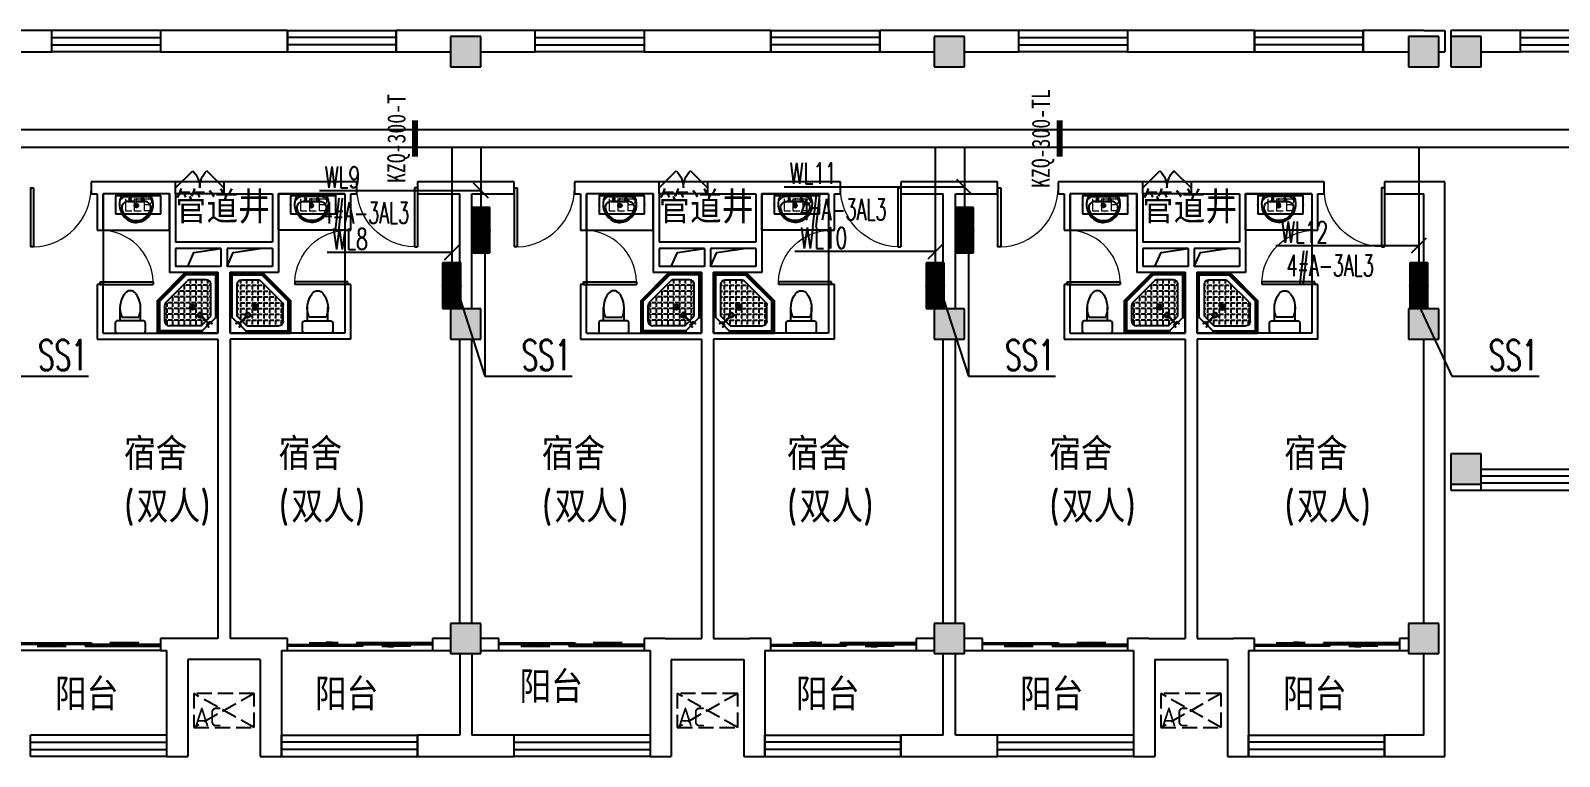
# Model space of a CAD drawing. Extents: x 1725663 to 4653551, y -550461 to 248782.
# Drawn here: x 2085350 to 2110644, y -387154 to -375154 of the extents above; entities that cross this region are included whole.
import ezdxf
from ezdxf.enums import TextEntityAlignment as Align

# ---------------------------------------------------------------- set-up
doc = ezdxf.new("R2010")
doc.units = 0
doc.header["$LTSCALE"] = 1000
doc.linetypes.add('DASH', pattern=[0.35, 0.25, -0.1])
for name, color, linetype in [('0-底图', 7, 'Continuous'), ('CABLETRAY', 4, 'Continuous'), ('CLAYER', 7, 'Continuous'), ('COLUMN', 255, 'Continuous'), ('DIM-照明', 3, 'Continuous'), ('DIM-箱柜', 7, 'Continuous'), ('DOOR_FIRE', 4, 'Continuous'), ('EQUIP-箱柜', 3, 'Continuous'), ('PUB_HATCH', 8, 'Continuous'), ('PUB_TEXT', 7, 'Continuous'), ('TEL_TEXT', 7, 'Continuous'), ('WALL', 2, 'Continuous'), ('WINDOW', 4, 'Continuous'), ('WIRE-照明', 6, 'Continuous'), ('抗震支吊架', 2, 'Continuous'), ('洁具', 213, 'Continuous'), ('空调外机', 211, 'Continuous')]:
    doc.layers.add(name, color=color, linetype=linetype)
doc.styles.add('_TEL_DIM', font='SIMPLEX', dxfattribs={"width": 0.8, "height": 3.5, "bigfont": 'HZTXT'})
doc.styles.add('kzcad', font='', dxfattribs={"width": 0.8})
doc.styles.get("Standard").update_dxf_attribs({"font": 'geniso.shx', "bigfont": 'hztxt.shx'})
doc.styles.get('kzcad').set_extended_font_data('SimSun')

# ---------------------------------------------------------------- blocks, each defined once
blk = doc.blocks.new('*X490')
at = {"color": 0}
for p, q in [((-250, 33), (-83, 200)), ((-250, 68), (-118, 200)), ((-250, 104), (-154, 200)), ((-250, 139), (-189, 200)), ((-250, 174), (-224, 200)), ((-247, 0), (-47, 200)), ((-212, 0), (-12, 200)), ((-177, 0), (23, 200)), ((-141, 0), (59, 200)), ((-106, 0), (94, 200)), ((-71, 0), (129, 200)), ((-35, 0), (165, 200)), ((0, 0), (200, 200)), ((35, 0), (235, 200)), ((71, 0), (250, 179)), ((106, 0), (250, 144)), ((141, 0), (250, 109)), ((177, 0), (250, 73)), ((212, 0), (250, 38)), ((247, 0), (250, 3))]:
    blk.add_line(p, q, dxfattribs=at)
blk = doc.blocks.new('$equip$00002943')
for p, q in [((-0.75, 0.6), (-0.75, 0)), ((0.75, 0.6), (-0.75, 0.6)), ((0.75, 0), (0.75, 0.6)), ((-0.75, 0), (0.75, 0))]:
    blk.add_line(p, q)
for points, const_width in [([(-0.75, 0.3), (0.75, 0.3)], 0.6), ([(-0.75, 0.6), (-0.75, 0), (0.75, 0), (0.75, 0.6), (-0.75, 0.6), (-0.75, 0)], 0.02)]:
    blk.add_lwpolyline(points, dxfattribs=dict(const_width=const_width))
for p in [(0, 0.6), (-0.75, 0.3), (0, 0), (0.75, 0.3)]:
    blk.add_point(p)
at = {"xscale": 0.00300000000061118, "yscale": 0.00300000000061118, "zscale": 0.00300000000061118}
blk.add_blockref('*X490', (0, 0), dxfattribs=at)
at = {"color": 7, "style": '_TEL_DIM', "flags": 1}
for tag in ['A', 'REMARK']:
    blk.add_attdef(tag, text='', height=0.00002, dxfattribs=at).set_placement((0, 0), align=Align.MIDDLE_CENTER)
blk = doc.blocks.new('$equip$00002908')
for p, q in [((0.75, 0.6), (-0.75, 0.6)), ((-0.75, 0.6), (-0.75, 0)), ((0.75, 0), (0.75, 0.6)), ((-0.75, 0), (0.75, 0))]:
    blk.add_line(p, q)
at = {"const_width": 0.04}
blk.add_lwpolyline([(-0.75, 0.6), (-0.75, 0), (0.75, 0), (0.75, 0.6), (-0.75, 0.6), (-0.75, 0)], dxfattribs=at)
for p in [(0, 0.6), (-0.75, 0.3), (0, 0), (0.75, 0.3)]:
    blk.add_point(p)
at = {"color": 7, "style": '_TEL_DIM'}
blk.add_attdef('$TEXT$', text='', height=0.4, dxfattribs=at).set_placement((0, 0.3), align=Align.MIDDLE_CENTER)
at = {"color": 7, "style": '_TEL_DIM', "flags": 1}
for tag in ['A', 'REMARK']:
    blk.add_attdef(tag, text='', height=0.00002, dxfattribs=at).set_placement((0, 0), align=Align.MIDDLE_CENTER)
blk = doc.blocks.new('1F平面-CAD导入_dwg_Drawing4_t3_dwg_$plan$00001613-474159-1F-927810-1F')
at = {"layer": '洁具'}
for p, q in [((-200, 170), (-430, 170)), ((-260, -140), (-260, 140)), ((-30, 250), (-170, 250)), ((-200, -170), (-200, -220)), ((-170, -250), (-30, -250))]:
    blk.add_line(p, q, dxfattribs=at)
for points in [[(-200, 220), (-200, 170), (-200, -170), (-430, -170)], [(0, -220), (0, 220)]]:
    blk.add_lwpolyline(points, dxfattribs=at)
for centre, radius, start, end in [((-590, 0), 110, 123.4509, 236.5491), ((-413, -227), 398, 67.4505, 126.6381), ((-170, 220), 30, 90, 180), ((-30, 220), 30, 0, 90), ((-413, 227), 398, 233.3619, 292.5495), ((-170, -220), 30, 180, 270), ((-30, -220), 30, 270, 0)]:
    blk.add_arc(centre, radius, start, end, dxfattribs=at)
blk = doc.blocks.new('$lvtry$00000169')
at = {"color": 0}
for p, q in [((259, -36), (259, 0)), ((259, -36), (36, -259)), ((276, -120), (120, -276)), ((144, -151), (291, -298)), ((151, -144), (298, -291)), ((173, -309), (173, -239)), ((183, -213), (205, -213)), ((220, -213), (243, -213)), ((259, -24), (976, -24)), ((259, -36), (964, -36)), ((270, -213), (270, -143)), ((270, -213), (340, -213)), ((270, -263), (270, -239)), ((276, -120), (808, -120)), ((366, -213), (366, -143)), ((366, -213), (436, -213)), ((366, -309), (366, -239)), ((462, -213), (462, -143)), ((462, -213), (532, -213)), ((462, -309), (462, -239)), ((558, -213), (558, -143)), ((558, -213), (628, -213)), ((558, -309), (558, -239)), ((655, -213), (655, -143)), ((655, -213), (725, -213)), ((655, -309), (655, -239)), ((751, -213), (751, -143)), ((751, -213), (821, -213)), ((751, -309), (751, -239)), ((847, -213), (847, -143)), ((847, -213), (880, -213)), ((847, -309), (847, -239)), ((880, -192), (880, -460)), ((964, -36), (976, -24)), ((964, -36), (964, -525)), ((976, -24), (976, -530)), ((36, -259), (0, -259)), ((24, -259), (24, -976)), ((36, -259), (36, -964)), ((120, -276), (120, -808)), ((120, -309), (147, -309)), ((120, -405), (147, -405)), ((120, -501), (147, -501)), ((173, -309), (243, -309)), ((173, -405), (173, -335)), ((173, -405), (243, -405)), ((173, -501), (173, -431)), ((173, -501), (243, -501)), ((270, -405), (270, -335)), ((270, -405), (340, -405)), ((270, -501), (270, -431)), ((270, -501), (340, -501)), ((334, -309), (340, -309)), ((366, -309), (436, -309)), ((366, -405), (366, -335)), ((366, -405), (379, -405)), ((366, -501), (366, -431)), ((366, -501), (436, -501)), ((462, -309), (532, -309)), ((462, -405), (462, -335)), ((462, -405), (532, -405)), ((462, -501), (462, -431)), ((462, -501), (532, -501)), ((558, -309), (628, -309)), ((558, -405), (558, -335)), ((558, -405), (628, -405)), ((558, -501), (558, -431)), ((558, -501), (628, -501)), ((655, -309), (725, -309)), ((655, -405), (655, -335)), ((655, -405), (725, -405)), ((655, -501), (655, -431)), ((655, -501), (725, -501)), ((751, -309), (821, -309)), ((751, -405), (751, -335)), ((751, -405), (821, -405)), ((751, -501), (751, -431)), ((751, -501), (821, -501)), ((847, -309), (880, -309)), ((847, -405), (847, -335)), ((847, -405), (880, -405)), ((847, -501), (847, -431)), ((847, -501), (867, -501)), ((120, -598), (147, -598)), ((120, -694), (147, -694)), ((173, -598), (173, -528)), ((173, -598), (243, -598)), ((173, -694), (173, -624)), ((173, -694), (243, -694)), ((173, -790), (173, -720)), ((270, -598), (270, -528)), ((270, -598), (340, -598)), ((270, -694), (270, -624)), ((270, -694), (340, -694)), ((270, -790), (270, -720)), ((366, -598), (366, -528)), ((366, -598), (436, -598)), ((366, -694), (366, -624)), ((366, -694), (436, -694)), ((366, -790), (366, -720)), ((462, -598), (462, -528)), ((462, -598), (532, -598)), ((462, -694), (462, -624)), ((462, -694), (532, -694)), ((462, -790), (462, -720)), ((859, -511), (511, -859)), ((964, -525), (525, -964)), ((976, -530), (530, -976)), ((558, -598), (558, -528)), ((558, -598), (628, -598)), ((558, -694), (558, -624)), ((558, -694), (628, -694)), ((558, -790), (558, -720)), ((655, -598), (655, -528)), ((655, -598), (725, -598)), ((655, -694), (655, -624)), ((655, -694), (676, -694)), ((751, -598), (751, -528)), ((751, -598), (773, -598)), ((964, -525), (976, -530)), ((36, -964), (24, -976)), ((24, -976), (530, -976)), ((36, -964), (525, -964)), ((120, -790), (147, -790)), ((173, -790), (243, -790)), ((173, -878), (173, -816)), ((192, -880), (460, -880)), ((270, -790), (340, -790)), ((270, -880), (270, -816)), ((366, -790), (436, -790)), ((366, -880), (366, -816)), ((462, -790), (532, -790)), ((462, -880), (462, -816)), ((525, -964), (530, -976)), ((558, -790), (580, -790))]:
    blk.add_line(p, q, dxfattribs=at)
blk.add_lwpolyline([(0, 0), (0, -1000), (540, -1000), (1000, -540), (1000, 0)], close=True)
for points in [[(0, 0), (0, -1000)], [(0, 0), (1000, 0)], [(1000, 0), (1000, -540)], [(136, -190), (148, -178), (132, -162), (121, -174)], [(190, -136), (178, -148), (162, -132), (174, -121)], [(1000, -540), (540, -1000)], [(0, -1000), (540, -1000)]]:
    blk.add_lwpolyline(points, close=True, dxfattribs=at)
for radius in [43.8, 31.1]:
    blk.add_circle((416, -428), radius, dxfattribs=at)
for centre, radius, start, end in [((808, -192), 72, 0, 90), ((296, -296), 40.6, 142.583, 128.4197), ((296, -296), 28.6, 145.828, 125.6599), ((808, -460), 72, 315, 0), ((192, -808), 72, 180, 270), ((460, -808), 72, 270, 315)]:
    blk.add_arc(centre, radius, start, end, dxfattribs=at)
for p in [(103, -156, 0), (156, -102, 0), (416, -428, 0)]:
    blk.add_point(p, dxfattribs=at)
blk = doc.blocks.new('$lvtry$00000178')
at = {"color": 0}
for p, q in [((-238, 0), (238, 0)), ((-214, -36), (-272, -91)), ((-180, -23), (180, -23)), ((-142, -105), (140, -105)), ((140, -105), (-142, -105)), ((216, -37), (268, -91))]:
    blk.add_line(p, q, dxfattribs=at)
blk.add_lwpolyline([(-104, -430, 0.224698), (110, -425, 0.348046), (269, -79), (239, 0), (-241, 0), (-271, -79, 0.356844)], format="xyb", close=True, dxfattribs=at)
for centre, radius in [((-100, -65), 16.3), ((1, -172), 31.6), ((100, -65), 16.3)]:
    blk.add_circle(centre, radius, dxfattribs=at)
at = {"color": 0, "lineweight": 13}
blk.add_circle((1, -172), 23, dxfattribs=at)
at = {"color": 0}
for centre, radius, start, end in [((-142, -205), 100, 90, 190.5602), ((-1, -179), 243, 190.5602, 349.4398), ((-180, -73), 50, 90, 133.181), ((140, -205), 100, 349.4398, 90), ((180, -73), 50, 44.5607, 90)]:
    blk.add_arc(centre, radius, start, end, dxfattribs=at)
for p in [(0, -65), (1, -172)]:
    blk.add_point(p, dxfattribs=at)
blk = doc.blocks.new('A$C70365C93')
at = {"layer": '洁具'}
blk.add_lwpolyline([(-1900, 2300), (-1900, 1700), (-800, 1700), (-800, 2300)], close=True, dxfattribs=at)
blk.add_blockref('$lvtry$00000178', (-1350, 2280), dxfattribs=at)
at = {"layer": '洁具', "rotation": 180}
blk.add_blockref('$lvtry$00000169', (0, 0), dxfattribs=at)
at = {"layer": '洁具', "extrusion": (0, 0, -1), "xscale": -1, "zscale": -1, "rotation": 90}
blk.add_blockref('1F平面-CAD导入_dwg_Drawing4_t3_dwg_$plan$00001613-474159-1F-927810-1F', (1450, 0), dxfattribs=at)
blk = doc.blocks.new('A$Cf5a72a1b')
at = {"layer": '空调外机', "linetype": 'DASH'}
for p, q in [((1000, 563), (0, 0)), ((1000, 0), (0, 563))]:
    blk.add_line(p, q, dxfattribs=at)
blk.add_lwpolyline([(1000, 563), (0, 563), (0, 0), (1000, 0)], close=True, dxfattribs=at)
at = {"layer": 'PUB_TEXT'}
blk.add_text('AC', height=315, dxfattribs=at).set_placement((5, 18))
blk = doc.blocks.new('$WINLIB2D$00000001')
at = {"color": 0}
for points in [[(-0.5, 0.5), (-0.5, -0.5)], [(-0.5, 0.5), (0.5, 0.5)], [(0.5, -0.5), (0.5, 0.5)], [(0.5, 0.1667), (-0.5, 0.1667)], [(0.5, -0.1667), (-0.5, -0.1667)], [(-0.5, -0.5), (0.5, -0.5)]]:
    blk.add_lwpolyline(points, dxfattribs=at)
blk = doc.blocks.new('$DorLib2D$00000131')
at = {"color": 0, "linetype": 'Continuous'}
for p, q in [((-0.5, 0.125), (-0.5, 0)), ((0.019, 0.125), (-0.5, 0.125)), ((0.019, 0), (0.019, 0.125)), ((0.15, 0.125), (0.232, 0.197)), ((0.35, 0.125), (0.15, 0.125)), ((0.232, 0.197), (0.232, 0.125)), ((-0.5, 0), (0.019, 0)), ((-0.024, 0), (0.5, 0)), ((-0.024, -0.125), (-0.024, 0)), ((0.5, 0), (0.5, -0.125)), ((-0.35, -0.125), (-0.15, -0.125)), ((-0.232, -0.197), (-0.232, -0.125)), ((-0.15, -0.125), (-0.232, -0.197)), ((0.5, -0.125), (-0.024, -0.125))]:
    blk.add_line(p, q, dxfattribs=at)
blk = doc.blocks.new('$DorLib2D$00000116')
at = {"color": 0}
for p, q in [((-0.5, 0), (-0.146, 0.354)), ((0.5, 0), (0.146, 0.354))]:
    blk.add_line(p, q, dxfattribs=at)
for centre, start, end in [((-0.5, 0), 0, 45), ((0.5, 0), 135, 180)]:
    blk.add_arc(centre, 0.5, start, end, dxfattribs=at)
blk = doc.blocks.new('$DorLib2D$00000001')
for p, q in [((0.45, 0.975), (0.5, 0.975)), ((0.45, 0), (0.45, 0.975)), ((0.5, 0), (0.5, 0.975)), ((0.5, 0), (0.45, 0))]:
    blk.add_line(p, q)
at = {"lineweight": 13}
blk.add_arc((0.475, 0), 0.975, 91.4693, 180, dxfattribs=at)
blk = doc.blocks.new('ugjhk')
at = {"layer": 'PUB_HATCH'}
for points in [[(1529057, -294620.8), (1529557, -294620.8), (1529557, -294120.8), (1529057, -294120.8)], [(1537057, -294620.8), (1537557, -294620.8), (1537557, -294120.8), (1537057, -294120.8)], [(1544907, -294620.8), (1545407, -294620.8), (1545407, -294120.8), (1544907, -294120.8)], [(1545607, -294620.8), (1546107, -294620.8), (1546107, -294120.8), (1545607, -294120.8)], [(1529057, -299120.8), (1529557, -299120.8), (1529557, -298620.8), (1529057, -298620.8)], [(1537057, -299120.8), (1537557, -299120.8), (1537557, -298620.8), (1537057, -298620.8)], [(1544907, -299120.8), (1545407, -299120.8), (1545407, -298620.8), (1544907, -298620.8)], [(1545607, -301520.8), (1546107, -301520.8), (1546107, -301020.8), (1545607, -301020.8)], [(1529057, -304320.8), (1529557, -304320.8), (1529557, -303820.8), (1529057, -303820.8)], [(1537057, -304320.8), (1537557, -304320.8), (1537557, -303820.8), (1537057, -303820.8)], [(1544907, -304320.8), (1545407, -304320.8), (1545407, -303820.8), (1544907, -303820.8)]]:
    blk.add_hatch(color=256, dxfattribs=at).paths.add_polyline_path(points)
for points in [[(1524707, -297920.8), (1524810.6, -297690.5), (1525257, -297620.8)], [(1525357, -297920.8), (1525460.6, -297690.5), (1525907, -297620.8)], [(1532707, -297920.8), (1532810.6, -297690.5), (1533257, -297620.8)], [(1533357, -297920.8), (1533460.6, -297690.5), (1533907, -297620.8)], [(1540707, -297920.8), (1540810.6, -297690.5), (1541257, -297620.8)], [(1541357, -297920.8), (1541460.6, -297690.5), (1541907, -297620.8)]]:
    blk.add_lwpolyline(points)
at = {"layer": 'COLUMN'}
for p, q in [((1529557, -294120.8), (1529057, -294120.8)), ((1529057, -294120.8), (1529057, -294620.8)), ((1529557, -294620.8), (1529557, -294120.8)), ((1537557, -294120.8), (1537057, -294120.8)), ((1537057, -294120.8), (1537057, -294620.8)), ((1537557, -294620.8), (1537557, -294120.8)), ((1545407, -294120.8), (1544907, -294120.8)), ((1544907, -294120.8), (1544907, -294620.8)), ((1545407, -294620.8), (1545407, -294120.8)), ((1546107, -294120.8), (1545607, -294120.8)), ((1545607, -294120.8), (1545607, -294620.8)), ((1546107, -294620.8), (1546107, -294120.8)), ((1529057, -294620.8), (1529557, -294620.8)), ((1537057, -294620.8), (1537557, -294620.8)), ((1544907, -294620.8), (1545407, -294620.8)), ((1545607, -294620.8), (1546107, -294620.8)), ((1529557, -298620.8), (1529057, -298620.8)), ((1529057, -298620.8), (1529057, -299120.8)), ((1529557, -299120.8), (1529557, -298620.8)), ((1537557, -298620.8), (1537057, -298620.8)), ((1537057, -298620.8), (1537057, -299120.8)), ((1537557, -299120.8), (1537557, -298620.8)), ((1545407, -298620.8), (1544907, -298620.8)), ((1544907, -298620.8), (1544907, -299120.8)), ((1545407, -299120.8), (1545407, -298620.8)), ((1529057, -299120.8), (1529557, -299120.8)), ((1537057, -299120.8), (1537557, -299120.8)), ((1544907, -299120.8), (1545407, -299120.8)), ((1546107, -301020.8), (1545607, -301020.8)), ((1545607, -301020.8), (1545607, -301520.8)), ((1546107, -301520.8), (1546107, -301020.8)), ((1545607, -301520.8), (1546107, -301520.8)), ((1529557, -303820.8), (1529057, -303820.8)), ((1529057, -303820.8), (1529057, -304320.8)), ((1529557, -304320.8), (1529557, -303820.8)), ((1537557, -303820.8), (1537057, -303820.8)), ((1537057, -303820.8), (1537057, -304320.8)), ((1537557, -304320.8), (1537557, -303820.8)), ((1545407, -303820.8), (1544907, -303820.8)), ((1544907, -303820.8), (1544907, -304320.8)), ((1545407, -304320.8), (1545407, -303820.8)), ((1529057, -304320.8), (1529557, -304320.8)), ((1537057, -304320.8), (1537557, -304320.8)), ((1544907, -304320.8), (1545407, -304320.8))]:
    blk.add_line(p, q, dxfattribs=at)
at = {"layer": 'DOOR_FIRE'}
for p, q in [((1525307, -296520.8), (1524507, -296520.8)), ((1533307, -296520.8), (1532507, -296520.8)), ((1541307, -296520.8), (1540507, -296520.8)), ((1525307, -296720.8), (1524507, -296720.8)), ((1533307, -296720.8), (1532507, -296720.8)), ((1541307, -296720.8), (1540507, -296720.8))]:
    blk.add_line(p, q, dxfattribs=at)
at = {"layer": 'WALL'}
for p, q in [((1522457, -294020.8), (1521307, -294020.8)), ((1522457, -294370.8), (1522457, -294020.8)), ((1526357, -294020.8), (1524257, -294020.8)), ((1524257, -294020.8), (1524257, -294370.8)), ((1526357, -294370.8), (1526357, -294020.8)), ((1529307, -294020.8), (1528157, -294020.8)), ((1528157, -294020.8), (1528157, -294370.8)), ((1530457, -294020.8), (1529307, -294020.8)), ((1530457, -294370.8), (1530457, -294020.8)), ((1534357, -294020.8), (1532257, -294020.8)), ((1532257, -294020.8), (1532257, -294370.8)), ((1534357, -294370.8), (1534357, -294020.8)), ((1537307, -294020.8), (1536157, -294020.8)), ((1536157, -294020.8), (1536157, -294370.8)), ((1538457, -294020.8), (1537307, -294020.8)), ((1538457, -294370.8), (1538457, -294020.8)), ((1542357, -294020.8), (1540257, -294020.8)), ((1540257, -294020.8), (1540257, -294370.8)), ((1542357, -294370.8), (1542357, -294020.8)), ((1545157, -294020.8), (1544157, -294020.8)), ((1544157, -294020.8), (1544157, -294370.8)), ((1545157, -294020.8), (1545507, -294020.8)), ((1545507, -294020.8), (1545507, -294370.8)), ((1546757, -294020.8), (1545607, -294020.8)), ((1545607, -294020.8), (1545607, -294120.8)), ((1546757, -294370.8), (1546757, -294020.8)), ((1521557, -294370.8), (1522457, -294370.8)), ((1524257, -294370.8), (1526357, -294370.8)), ((1528157, -294370.8), (1529057, -294370.8)), ((1529557, -294370.8), (1530457, -294370.8)), ((1532257, -294370.8), (1534357, -294370.8)), ((1536157, -294370.8), (1537057, -294370.8)), ((1537557, -294370.8), (1538457, -294370.8)), ((1540257, -294370.8), (1542357, -294370.8)), ((1544157, -294370.8), (1544907, -294370.8)), ((1545407, -294370.8), (1545507, -294370.8)), ((1546107, -294370.8), (1546757, -294370.8)), ((1523207, -296520.8), (1523107, -296520.8)), ((1523107, -296520.8), (1523107, -296720.8)), ((1524407, -296520.8), (1523207, -296520.8)), ((1524507, -296520.8), (1524407, -296520.8)), ((1524507, -296720.8), (1524507, -296520.8)), ((1526207, -296520.8), (1525307, -296520.8)), ((1525307, -296520.8), (1525307, -296720.8)), ((1527407, -296520.8), (1526207, -296520.8)), ((1527507, -296520.8), (1527407, -296520.8)), ((1527507, -296720.8), (1527507, -296520.8)), ((1529307, -296520.8), (1528507, -296520.8)), ((1528507, -296520.8), (1528507, -296720.8)), ((1530107, -296520.8), (1529307, -296520.8)), ((1530107, -296720.8), (1530107, -296520.8)), ((1531207, -296520.8), (1531107, -296520.8)), ((1531107, -296520.8), (1531107, -296720.8)), ((1532407, -296520.8), (1531207, -296520.8)), ((1532507, -296520.8), (1532407, -296520.8)), ((1532507, -296720.8), (1532507, -296520.8)), ((1534207, -296520.8), (1533307, -296520.8)), ((1533307, -296520.8), (1533307, -296720.8)), ((1535407, -296520.8), (1534207, -296520.8)), ((1535507, -296520.8), (1535407, -296520.8)), ((1535507, -296720.8), (1535507, -296520.8)), ((1537307, -296520.8), (1536507, -296520.8)), ((1536507, -296520.8), (1536507, -296720.8)), ((1538107, -296520.8), (1537307, -296520.8)), ((1538107, -296720.8), (1538107, -296520.8)), ((1539207, -296520.8), (1539107, -296520.8)), ((1539107, -296520.8), (1539107, -296720.8)), ((1540407, -296520.8), (1539207, -296520.8)), ((1540507, -296520.8), (1540407, -296520.8)), ((1540507, -296720.8), (1540507, -296520.8)), ((1542207, -296520.8), (1541307, -296520.8)), ((1541307, -296520.8), (1541307, -296720.8)), ((1543407, -296520.8), (1542207, -296520.8)), ((1543507, -296520.8), (1543407, -296520.8)), ((1543507, -296720.8), (1543507, -296520.8)), ((1545507, -296520.8), (1544507, -296520.8)), ((1544507, -296520.8), (1544507, -296720.8)), ((1545507, -298870.8), (1545507, -296520.8)), ((1523107, -296720.8), (1523207, -296720.8)), ((1523207, -296720.8), (1523207, -297320.8)), ((1524407, -296720.8), (1523307, -296720.8)), ((1523307, -297320.8), (1523307, -296720.8)), ((1524407, -296720.8), (1524407, -297520.8)), ((1524507, -296720.8), (1524507, -297520.8)), ((1525307, -296720.8), (1526107, -296720.8)), ((1526107, -296720.8), (1526107, -297520.8)), ((1527307, -296720.8), (1526207, -296720.8)), ((1526207, -296720.8), (1526207, -297520.8)), ((1527307, -296720.8), (1527307, -297320.8)), ((1527407, -297320.8), (1527407, -296720.8)), ((1527407, -296720.8), (1527507, -296720.8)), ((1528507, -296720.8), (1529207, -296720.8)), ((1529207, -298620.8), (1529207, -296720.8)), ((1529407, -298620.8), (1529407, -296720.8)), ((1529407, -296720.8), (1530107, -296720.8)), ((1531107, -296720.8), (1531207, -296720.8)), ((1531207, -296720.8), (1531207, -297320.8)), ((1532407, -296720.8), (1531307, -296720.8)), ((1531307, -297320.8), (1531307, -296720.8)), ((1532407, -296720.8), (1532407, -297520.8)), ((1532507, -296720.8), (1532507, -297520.8)), ((1533307, -296720.8), (1534107, -296720.8)), ((1534107, -296720.8), (1534107, -297520.8)), ((1535307, -296720.8), (1534207, -296720.8)), ((1534207, -296720.8), (1534207, -297520.8)), ((1535307, -296720.8), (1535307, -297320.8)), ((1535407, -297320.8), (1535407, -296720.8)), ((1535407, -296720.8), (1535507, -296720.8)), ((1536507, -296720.8), (1537207, -296720.8)), ((1537207, -298620.8), (1537207, -296720.8)), ((1537407, -298620.8), (1537407, -296720.8)), ((1537407, -296720.8), (1538107, -296720.8)), ((1539107, -296720.8), (1539207, -296720.8)), ((1539207, -296720.8), (1539207, -297320.8)), ((1540407, -296720.8), (1539307, -296720.8)), ((1539307, -297320.8), (1539307, -296720.8)), ((1540407, -296720.8), (1540407, -297520.8)), ((1540507, -296720.8), (1540507, -297520.8)), ((1541307, -296720.8), (1542107, -296720.8)), ((1542107, -296720.8), (1542107, -297520.8)), ((1543307, -296720.8), (1542207, -296720.8)), ((1542207, -296720.8), (1542207, -297520.8)), ((1543307, -296720.8), (1543307, -297320.8)), ((1543407, -297320.8), (1543407, -296720.8)), ((1543407, -296720.8), (1543507, -296720.8)), ((1544507, -296720.8), (1545157, -296720.8)), ((1545157, -298620.8), (1545157, -296720.8)), ((1523207, -297320.8), (1523307, -297320.8)), ((1527307, -297320.8), (1527407, -297320.8)), ((1531207, -297320.8), (1531307, -297320.8)), ((1535307, -297320.8), (1535407, -297320.8)), ((1539207, -297320.8), (1539307, -297320.8)), ((1543307, -297320.8), (1543407, -297320.8)), ((1524407, -297520.8), (1524407, -298020.8)), ((1525307, -297520.8), (1524507, -297520.8)), ((1525257, -297620.8), (1524507, -297620.8)), ((1524507, -297620.8), (1524507, -297920.8)), ((1525257, -297620.8), (1525257, -297920.8)), ((1526107, -297520.8), (1525307, -297520.8)), ((1526107, -297620.8), (1525357, -297620.8)), ((1525357, -297620.8), (1525357, -297920.8)), ((1526107, -297620.8), (1526107, -297920.8)), ((1526207, -297520.8), (1526207, -298020.8)), ((1532407, -297520.8), (1532407, -298020.8)), ((1533307, -297520.8), (1532507, -297520.8)), ((1533257, -297620.8), (1532507, -297620.8)), ((1532507, -297620.8), (1532507, -297920.8)), ((1533257, -297620.8), (1533257, -297920.8)), ((1534107, -297520.8), (1533307, -297520.8)), ((1534107, -297620.8), (1533357, -297620.8)), ((1533357, -297620.8), (1533357, -297920.8)), ((1534107, -297620.8), (1534107, -297920.8)), ((1534207, -297520.8), (1534207, -298020.8)), ((1540407, -297520.8), (1540407, -298020.8)), ((1541307, -297520.8), (1540507, -297520.8)), ((1541257, -297620.8), (1540507, -297620.8)), ((1540507, -297620.8), (1540507, -297920.8)), ((1541257, -297620.8), (1541257, -297920.8)), ((1542107, -297520.8), (1541307, -297520.8)), ((1542107, -297620.8), (1541357, -297620.8)), ((1541357, -297620.8), (1541357, -297920.8)), ((1542107, -297620.8), (1542107, -297920.8)), ((1542207, -297520.8), (1542207, -298020.8)), ((1525257, -297920.8), (1524507, -297920.8)), ((1526107, -297920.8), (1525357, -297920.8)), ((1533257, -297920.8), (1532507, -297920.8)), ((1534107, -297920.8), (1533357, -297920.8)), ((1541257, -297920.8), (1540507, -297920.8)), ((1542107, -297920.8), (1541357, -297920.8)), ((1525207, -298020.8), (1524407, -298020.8)), ((1525207, -298020.8), (1525207, -299020.8)), ((1525407, -298020.8), (1525407, -299020.8)), ((1526207, -298020.8), (1525407, -298020.8)), ((1533207, -298020.8), (1532407, -298020.8)), ((1533207, -298020.8), (1533207, -299020.8)), ((1533407, -298020.8), (1533407, -299020.8)), ((1534207, -298020.8), (1533407, -298020.8)), ((1541207, -298020.8), (1540407, -298020.8)), ((1541207, -298020.8), (1541207, -299020.8)), ((1541407, -298020.8), (1541407, -299020.8)), ((1542207, -298020.8), (1541407, -298020.8)), ((1523307, -298220.8), (1523207, -298220.8)), ((1523207, -298220.8), (1523207, -299120.8)), ((1523307, -299020.8), (1523307, -298220.8)), ((1527407, -298220.8), (1527307, -298220.8)), ((1527307, -298220.8), (1527307, -299020.8)), ((1527407, -299120.8), (1527407, -298220.8)), ((1531307, -298220.8), (1531207, -298220.8)), ((1531207, -298220.8), (1531207, -299120.8)), ((1531307, -299020.8), (1531307, -298220.8)), ((1535407, -298220.8), (1535307, -298220.8)), ((1535307, -298220.8), (1535307, -299020.8)), ((1535407, -299120.8), (1535407, -298220.8)), ((1539307, -298220.8), (1539207, -298220.8)), ((1539207, -298220.8), (1539207, -299120.8)), ((1539307, -299020.8), (1539307, -298220.8)), ((1543407, -298220.8), (1543307, -298220.8)), ((1543307, -298220.8), (1543307, -299020.8)), ((1543407, -299120.8), (1543407, -298220.8)), ((1545507, -304220.8), (1545507, -298870.8)), ((1523207, -299120.8), (1525207, -299120.8)), ((1523307, -299020.8), (1525207, -299020.8)), ((1525207, -299120.8), (1525207, -304070.8)), ((1527307, -299020.8), (1525407, -299020.8)), ((1527407, -299120.8), (1525407, -299120.8)), ((1525407, -299120.8), (1525407, -304070.8)), ((1529207, -303820.8), (1529207, -299120.8)), ((1529407, -303820.8), (1529407, -299120.8)), ((1531207, -299120.8), (1533207, -299120.8)), ((1531307, -299020.8), (1533207, -299020.8)), ((1533207, -299120.8), (1533207, -304070.8)), ((1535307, -299020.8), (1533407, -299020.8)), ((1535407, -299120.8), (1533407, -299120.8)), ((1533407, -299120.8), (1533407, -304070.8)), ((1537207, -303820.8), (1537207, -299120.8)), ((1537407, -303820.8), (1537407, -299120.8)), ((1539207, -299120.8), (1541207, -299120.8)), ((1539307, -299020.8), (1541207, -299020.8)), ((1541207, -299120.8), (1541207, -304070.8)), ((1543307, -299020.8), (1541407, -299020.8)), ((1543407, -299120.8), (1541407, -299120.8)), ((1541407, -299120.8), (1541407, -304070.8)), ((1545157, -303820.8), (1545157, -299120.8)), ((1545607, -301520.8), (1545607, -301620.8)), ((1545607, -301620.8), (1546107, -301620.8)), ((1546107, -301620.8), (1546107, -301520.8)), ((1524607, -304070.8), (1524257, -304070.8)), ((1524257, -304070.8), (1524257, -304270.8)), ((1524257, -304270.8), (1524357, -304270.8)), ((1524357, -304270.8), (1524357, -305670.8)), ((1525207, -304070.8), (1524607, -304070.8)), ((1526007, -304070.8), (1525407, -304070.8)), ((1526357, -304070.8), (1526007, -304070.8)), ((1526257, -304270.8), (1526357, -304270.8)), ((1526257, -304270.8), (1526257, -305670.8)), ((1526357, -304270.8), (1526357, -304070.8)), ((1529057, -304070.8), (1528757, -304070.8)), ((1528757, -304070.8), (1528757, -304270.8)), ((1528757, -304270.8), (1529057, -304270.8)), ((1529857, -304070.8), (1529557, -304070.8)), ((1529557, -304270.8), (1529857, -304270.8)), ((1529857, -304270.8), (1529857, -304070.8)), ((1532607, -304070.8), (1532257, -304070.8)), ((1532257, -304070.8), (1532257, -304270.8)), ((1532257, -304270.8), (1532357, -304270.8)), ((1532357, -304270.8), (1532357, -305670.8)), ((1532607, -304070.8), (1533207, -304070.8)), ((1533407, -304070.8), (1534007, -304070.8)), ((1534357, -304070.8), (1534007, -304070.8)), ((1534257, -304270.8), (1534357, -304270.8)), ((1534257, -304270.8), (1534257, -305670.8)), ((1534357, -304270.8), (1534357, -304070.8)), ((1537057, -304070.8), (1536757, -304070.8)), ((1536757, -304070.8), (1536757, -304270.8)), ((1536757, -304270.8), (1537057, -304270.8)), ((1537857, -304070.8), (1537557, -304070.8)), ((1537557, -304270.8), (1537857, -304270.8)), ((1537857, -304270.8), (1537857, -304070.8)), ((1540607, -304070.8), (1540257, -304070.8)), ((1540257, -304070.8), (1540257, -304270.8)), ((1540257, -304270.8), (1540357, -304270.8)), ((1540357, -304270.8), (1540357, -305670.8)), ((1540607, -304070.8), (1541207, -304070.8)), ((1541407, -304070.8), (1542007, -304070.8)), ((1542357, -304070.8), (1542007, -304070.8)), ((1542257, -304270.8), (1542357, -304270.8)), ((1542257, -304270.8), (1542257, -305670.8)), ((1542357, -304270.8), (1542357, -304070.8)), ((1544907, -304070.8), (1544757, -304070.8)), ((1544757, -304070.8), (1544757, -304270.8)), ((1544757, -304270.8), (1544907, -304270.8)), ((1545507, -306020.8), (1545507, -304220.8)), ((1524707, -304420.8), (1524707, -306020.8)), ((1525307, -304420.8), (1524707, -304420.8)), ((1525907, -304420.8), (1525307, -304420.8)), ((1525907, -304420.8), (1525907, -306020.8)), ((1529207, -304320.8), (1529207, -305670.8)), ((1529407, -304320.8), (1529407, -305670.8)), ((1532707, -304420.8), (1533307, -304420.8)), ((1532707, -304420.8), (1532707, -306020.8)), ((1533307, -304420.8), (1533907, -304420.8)), ((1533907, -304420.8), (1533907, -306020.8)), ((1537207, -305670.8), (1537207, -304320.8)), ((1537407, -305670.8), (1537407, -304320.8)), ((1540707, -304420.8), (1541307, -304420.8)), ((1540707, -304420.8), (1540707, -306020.8)), ((1541307, -304420.8), (1541907, -304420.8)), ((1541907, -304420.8), (1541907, -306020.8)), ((1545157, -305670.8), (1545157, -304320.8)), ((1524357, -305670.8), (1524357, -306020.8)), ((1526257, -306020.8), (1526257, -305670.8)), ((1529207, -305670.8), (1528507, -305670.8)), ((1528507, -305670.8), (1528507, -306020.8)), ((1530107, -305670.8), (1529407, -305670.8)), ((1530107, -306020.8), (1530107, -305670.8)), ((1532357, -305670.8), (1532357, -306020.8)), ((1534257, -306020.8), (1534257, -305670.8)), ((1537207, -305670.8), (1536507, -305670.8)), ((1536507, -305670.8), (1536507, -306020.8)), ((1538107, -305670.8), (1537407, -305670.8)), ((1538107, -306020.8), (1538107, -305670.8)), ((1540357, -305670.8), (1540357, -306020.8)), ((1542257, -306020.8), (1542257, -305670.8)), ((1545157, -305670.8), (1544507, -305670.8)), ((1544507, -305670.8), (1544507, -306020.8)), ((1524357, -306020.8), (1524707, -306020.8)), ((1525907, -306020.8), (1526257, -306020.8)), ((1528507, -306020.8), (1529307, -306020.8)), ((1529307, -306020.8), (1530107, -306020.8)), ((1532357, -306020.8), (1532707, -306020.8)), ((1533907, -306020.8), (1534257, -306020.8)), ((1536507, -306020.8), (1537307, -306020.8)), ((1537307, -306020.8), (1538107, -306020.8)), ((1540357, -306020.8), (1540707, -306020.8)), ((1541907, -306020.8), (1542257, -306020.8)), ((1544507, -306020.8), (1545507, -306020.8))]:
    blk.add_line(p, q, dxfattribs=at)
at = {"layer": 'WINDOW'}
for p, q in [((1523307, -297320.8), (1523307, -298220.8)), ((1527307, -297320.8), (1527307, -298220.8)), ((1531307, -297320.8), (1531307, -298220.8)), ((1535307, -297320.8), (1535307, -298220.8)), ((1539307, -297320.8), (1539307, -298220.8)), ((1543307, -297320.8), (1543307, -298220.8)), ((1524257, -304270.8), (1521857, -304270.8)), ((1526357, -304270.8), (1528757, -304270.8)), ((1529857, -304270.8), (1532257, -304270.8)), ((1534357, -304270.8), (1536757, -304270.8)), ((1537857, -304270.8), (1540257, -304270.8)), ((1542357, -304270.8), (1544757, -304270.8))]:
    blk.add_line(p, q, dxfattribs=at)
for name, p in [('A$C70365C93', (1525207, -299020.8)), ('A$C70365C93', (1533207, -299020.8)), ('A$C70365C93', (1541207, -299020.8)), ('A$Cf5a72a1b', (1524807.5, -305544.3)), ('A$Cf5a72a1b', (1532807.5, -305544.3)), ('A$Cf5a72a1b', (1540807.5, -305544.3))]:
    blk.add_blockref(name, p)
at = {"xscale": -1, "rotation": 359.9999999999999}
for p in [(1525407, -299020.8), (1533407, -299020.8), (1541407, -299020.8)]:
    blk.add_blockref('A$C70365C93', p, dxfattribs=at)
at = {"layer": 'DOOR_FIRE', "xscale": 800, "yscale": -800, "zscale": 200, "rotation": 179.9999999994664}
for p in [(1524907, -296620.8), (1532907, -296620.8), (1540907, -296620.8)]:
    blk.add_blockref('$DorLib2D$00000116', p, dxfattribs=at)
at = {"layer": 'WINDOW'}
for name, p, xscale, yscale, zscale in [('$WINLIB2D$00000001', (1523357, -294195.8), -1800, 350, -1800), ('$WINLIB2D$00000001', (1527257, -294195.8), 1800, 350, 1800), ('$WINLIB2D$00000001', (1531357, -294195.8), -1800, 350, -1800), ('$WINLIB2D$00000001', (1535257, -294195.8), 1800, 350, 1800), ('$WINLIB2D$00000001', (1539357, -294195.8), -1800, 350, -1800), ('$WINLIB2D$00000001', (1543257, -294195.8), 1800, 350, 1800), ('$WINLIB2D$00000001', (1547657, -294195.8), -1800, 350, -1800), ('$DorLib2D$00000001', (1522607, -296620.8), -1000, -1000, -1000), ('$DorLib2D$00000001', (1530607, -296620.8), -1000, -1000, -1000), ('$DorLib2D$00000001', (1536007, -296620.8), 1000, -1000, 1000), ('$DorLib2D$00000001', (1544007, -296620.8), 1000, -1000, 1000), ('$WINLIB2D$00000001', (1549582, -301445.8), 6950.000000047032, -350, 6950.000000047032), ('$DorLib2D$00000131', (1527557, -304170.8), 2400, -200, 2400), ('$DorLib2D$00000131', (1531057, -304170.8), -2400, -200, -2400), ('$DorLib2D$00000131', (1535557, -304170.8), 2400, -200, 2400), ('$DorLib2D$00000131', (1539057, -304170.8), -2400, -200, -2400), ('$DorLib2D$00000131', (1543557, -304170.8), 2400, -200, 2400), ('$WINLIB2D$00000001', (1527382, -305845.8), 2249.999999993481, 350, 2249.999999993481), ('$WINLIB2D$00000001', (1531232, -305845.8), -2249.999999993481, 350, -2249.999999993481), ('$WINLIB2D$00000001', (1535382, -305845.8), 2249.999999993481, 350, 2249.999999993481), ('$WINLIB2D$00000001', (1539232, -305845.8), -2249.999999993481, 350, -2249.999999993481), ('$WINLIB2D$00000001', (1543382, -305845.8), 2249.999999993481, 350, 2249.999999993481)]:
    blk.add_blockref(name, p, dxfattribs=dict(at, xscale=xscale, yscale=yscale, zscale=zscale))
for name, p, xscale, yscale, zscale, rotation in [('$DorLib2D$00000001', (1528007, -296620.8), -1000, 1000, -1000, 180), ('$DorLib2D$00000001', (1538607, -296620.8), -1000, -1000, -1000, 359.9999999999983), ('$DorLib2D$00000001', (1523257, -297770.8), 900, 900, 900, 269.9999999994664), ('$DorLib2D$00000001', (1527357, -297770.8), 900, -900, 900, 269.9999999994664), ('$DorLib2D$00000001', (1531257, -297770.8), 900, 900, 900, 269.9999999994664), ('$DorLib2D$00000001', (1535357, -297770.8), 900, -900, 900, 269.9999999994664), ('$DorLib2D$00000001', (1539257, -297770.8), 900, 900, 900, 269.9999999994664), ('$DorLib2D$00000001', (1543357, -297770.8), 900, -900, 900, 269.9999999994664), ('$DorLib2D$00000131', (1523057, -304170.8), 2400, 200, 2400, 180), ('$WINLIB2D$00000001', (1523232, -305845.8), 2249.999999993481, -350, 2249.999999993481, 179.999999999998)]:
    blk.add_blockref(name, p, dxfattribs=dict(at, xscale=xscale, yscale=yscale, zscale=zscale, rotation=rotation))
at = {"layer": 'CLAYER'}
for p in [(1524492.3, -297207.8), (1532492.3, -297207.8), (1540492.3, -297207.8)]:
    blk.add_text('管道井', height=525, dxfattribs=at).set_placement(p)
at = {"layer": 'PUB_TEXT'}
for s, p in [('宿舍', (1523652.3, -301284.6)), ('宿舍', (1526211.1, -301284.6)), ('宿舍', (1530565.5, -301284.6)), ('宿舍', (1534620, -301284.6)), ('宿舍', (1538959.4, -301284.6)), ('宿舍', (1542849.4, -301284.6)), ('(', (1523652.3, -302156.7)), ('双人', (1523862.3, -302156.7)), (')', (1524912.3, -302156.7)), ('(', (1526211.1, -302156.7)), ('双人', (1526421.1, -302156.7)), (')', (1527471.1, -302156.7)), ('(', (1530565.5, -302156.7)), ('双人', (1530775.5, -302156.7)), (')', (1531825.5, -302156.7)), ('(', (1534620, -302156.7)), ('双人', (1534830, -302156.7)), (')', (1535880, -302156.7)), ('(', (1538959.4, -302156.7)), ('双人', (1539169.4, -302156.7)), (')', (1540219.4, -302156.7)), ('(', (1542849.4, -302156.7)), ('双人', (1543059.4, -302156.7)), (')', (1544109.4, -302156.7)), ('阳台', (1522510.3, -305258.9)), ('阳台', (1526811, -305258.9)), ('阳台', (1530195.2, -305136.7)), ('阳台', (1534770.9, -305258.9)), ('阳台', (1538474.8, -305258.9)), ('阳台', (1542828.1, -305258.9))]:
    blk.add_text(s, height=525, dxfattribs=at).set_placement(p)

msp = doc.modelspace()

# ---------------------------------------------------------------- linework, layer by layer
at = {"layer": 'CABLETRAY'}
for p, q in [((2069790, -376789), (2156280, -376789)), ((2069790, -376789), (2148400, -376789)), ((2156280, -377089), (2069790, -377089)), ((2148400, -377089), (2069790, -377089))]:
    msp.add_line(p, q, dxfattribs=at)
at = {"layer": 'DIM-照明'}
for p, q in [((2100924, -377864), (2100676, -377616)), ((2100924, -377864), (2100676, -377616)), ((2092924, -377927), (2092676, -377679)), ((2092924, -377927), (2092676, -377679)), ((2108441, -378588), (2108193, -378836)), ((2108441, -378588), (2108193, -378836)), ((2092441, -378700), (2092193, -378947)), ((2092441, -378700), (2092193, -378947)), ((2100441, -378684), (2100193, -378931)), ((2100441, -378684), (2100193, -378931))]:
    msp.add_line(p, q, dxfattribs=at)
for points in [[(2090880, -377803), (2090129, -377803)], [(2090880, -377803), (2090129, -377803)], [(2092800, -377803), (2090880, -377803)], [(2092800, -377803), (2090880, -377803)], [(2098655, -377740), (2097819, -377740)], [(2098655, -377740), (2097819, -377740)], [(2100800, -377740), (2098655, -377740)], [(2100800, -377740), (2098655, -377740)], [(2091017, -378824), (2090256, -378824)], [(2091017, -378824), (2090256, -378824)], [(2092317, -378824), (2091017, -378824)], [(2092317, -378824), (2091017, -378824)], [(2098928, -378808), (2097996, -378808)], [(2098928, -378808), (2097996, -378808)], [(2100317, -378808), (2098928, -378808)], [(2100317, -378808), (2098928, -378808)], [(2106883, -378712), (2105951, -378712)], [(2106883, -378712), (2105951, -378712)], [(2108317, -378712), (2106883, -378712)], [(2108317, -378712), (2106883, -378712)]]:
    msp.add_lwpolyline(points, dxfattribs=at)
at = {"layer": 'DIM-箱柜'}
for p, q in [((2092866, -378828), (2092866, -380869)), ((2092866, -378828), (2092866, -380869)), ((2100866, -378828), (2100866, -380869)), ((2100866, -378828), (2100866, -380869)), ((2092450, -379579), (2092866, -380869)), ((2092450, -379579), (2092866, -380869)), ((2100450, -379579), (2100866, -380869)), ((2100450, -379579), (2100866, -380869)), ((2108317, -379698), (2108866, -380869)), ((2084866, -380869), (2086309, -380869)), ((2084866, -380869), (2086309, -380869)), ((2092866, -380869), (2094309, -380869)), ((2092866, -380869), (2094309, -380869)), ((2100866, -380869), (2102309, -380869)), ((2100866, -380869), (2102309, -380869)), ((2108866, -380869), (2110309, -380869))]:
    msp.add_line(p, q, dxfattribs=at)
at = {"layer": 'WIRE-照明'}
for p, q in [((2092317, -377089), (2092317, -378996)), ((2092800, -377089), (2092800, -378078)), ((2100317, -377089), (2100317, -378996)), ((2100800, -377089), (2100800, -378078)), ((2108317, -377089), (2108317, -378996))]:
    msp.add_line(p, q, dxfattribs=at)
at = {"layer": '抗震支吊架', "color": 2, "const_width": 100}
for points in [[(2091712, -377239), (2091712, -376639)], [(2102374, -377239), (2102374, -376639)]]:
    msp.add_lwpolyline(points, dxfattribs=at)

# ---------------------------------------------------------------- block references
at = {"layer": '0-底图'}
msp.add_blockref('ugjhk', (563243, -81133), dxfattribs=at)
at = {"layer": 'EQUIP-箱柜', "xscale": 500, "yscale": 500, "zscale": 500}
for p in [(2087131, -378183), (2090028, -378183), (2095131, -378183), (2098028, -378183), (2103131, -378183), (2106028, -378183)]:
    msp.add_blockref('$equip$00002908', p, dxfattribs=at).add_auto_attribs({'$TEXT$': 'LEB'})
for p, rotation in [((2092650, -378453), 270), ((2100650, -378453), 270), ((2092467, -379371), 90), ((2100467, -379371), 90), ((2108467, -379371), 90)]:
    msp.add_blockref('$equip$00002943', p, dxfattribs=dict(at, rotation=rotation))

# ---------------------------------------------------------------- texts
at = {"layer": 'DIM-照明', "color": 7, "style": '_TEL_DIM', "width": 0.64}
for s, p in [('WL11', (2097907, -377690)), ('WL11', (2097907, -377690)), ('WL9', (2090217, -377753)), ('WL9', (2090217, -377753)), ('WL12', (2106039, -378662)), ('WL12', (2106039, -378662)), ('WL8', (2090343, -378774)), ('WL8', (2090343, -378774)), ('WL10', (2098083, -378758)), ('WL10', (2098083, -378758))]:
    msp.add_text(s, height=350, dxfattribs=at).set_placement(p)
at = {"layer": 'DIM-箱柜', "color": 7, "style": '_TEL_DIM', "width": 0.64}
for p in [(2085474, -380769), (2085474, -380769), (2093474, -380769), (2093474, -380769), (2101474, -380769), (2101474, -380769), (2109474, -380769), (2109474, -380769)]:
    msp.add_text('SS1', height=500, dxfattribs=at).set_placement(p)
at = {"layer": 'TEL_TEXT', "style": '_TEL_DIM', "width": 0.6}
for p in [(2098070, -378286), (2090172, -378341), (2106132, -379212)]:
    msp.add_text('4#A-3AL3', height=350, dxfattribs=at).set_placement(p)
at = {"layer": '抗震支吊架', "color": 2, "style": 'kzcad', "width": 0.8}
for s, p in [('KZQ-300-T', (2091552, -376939)), ('KZQ-300-TL', (2102214, -376939))]:
    msp.add_text(s, height=300, rotation=89.8854, dxfattribs=at).set_placement(p, align=Align.CENTER)

doc.saveas('drawing.dxf')
